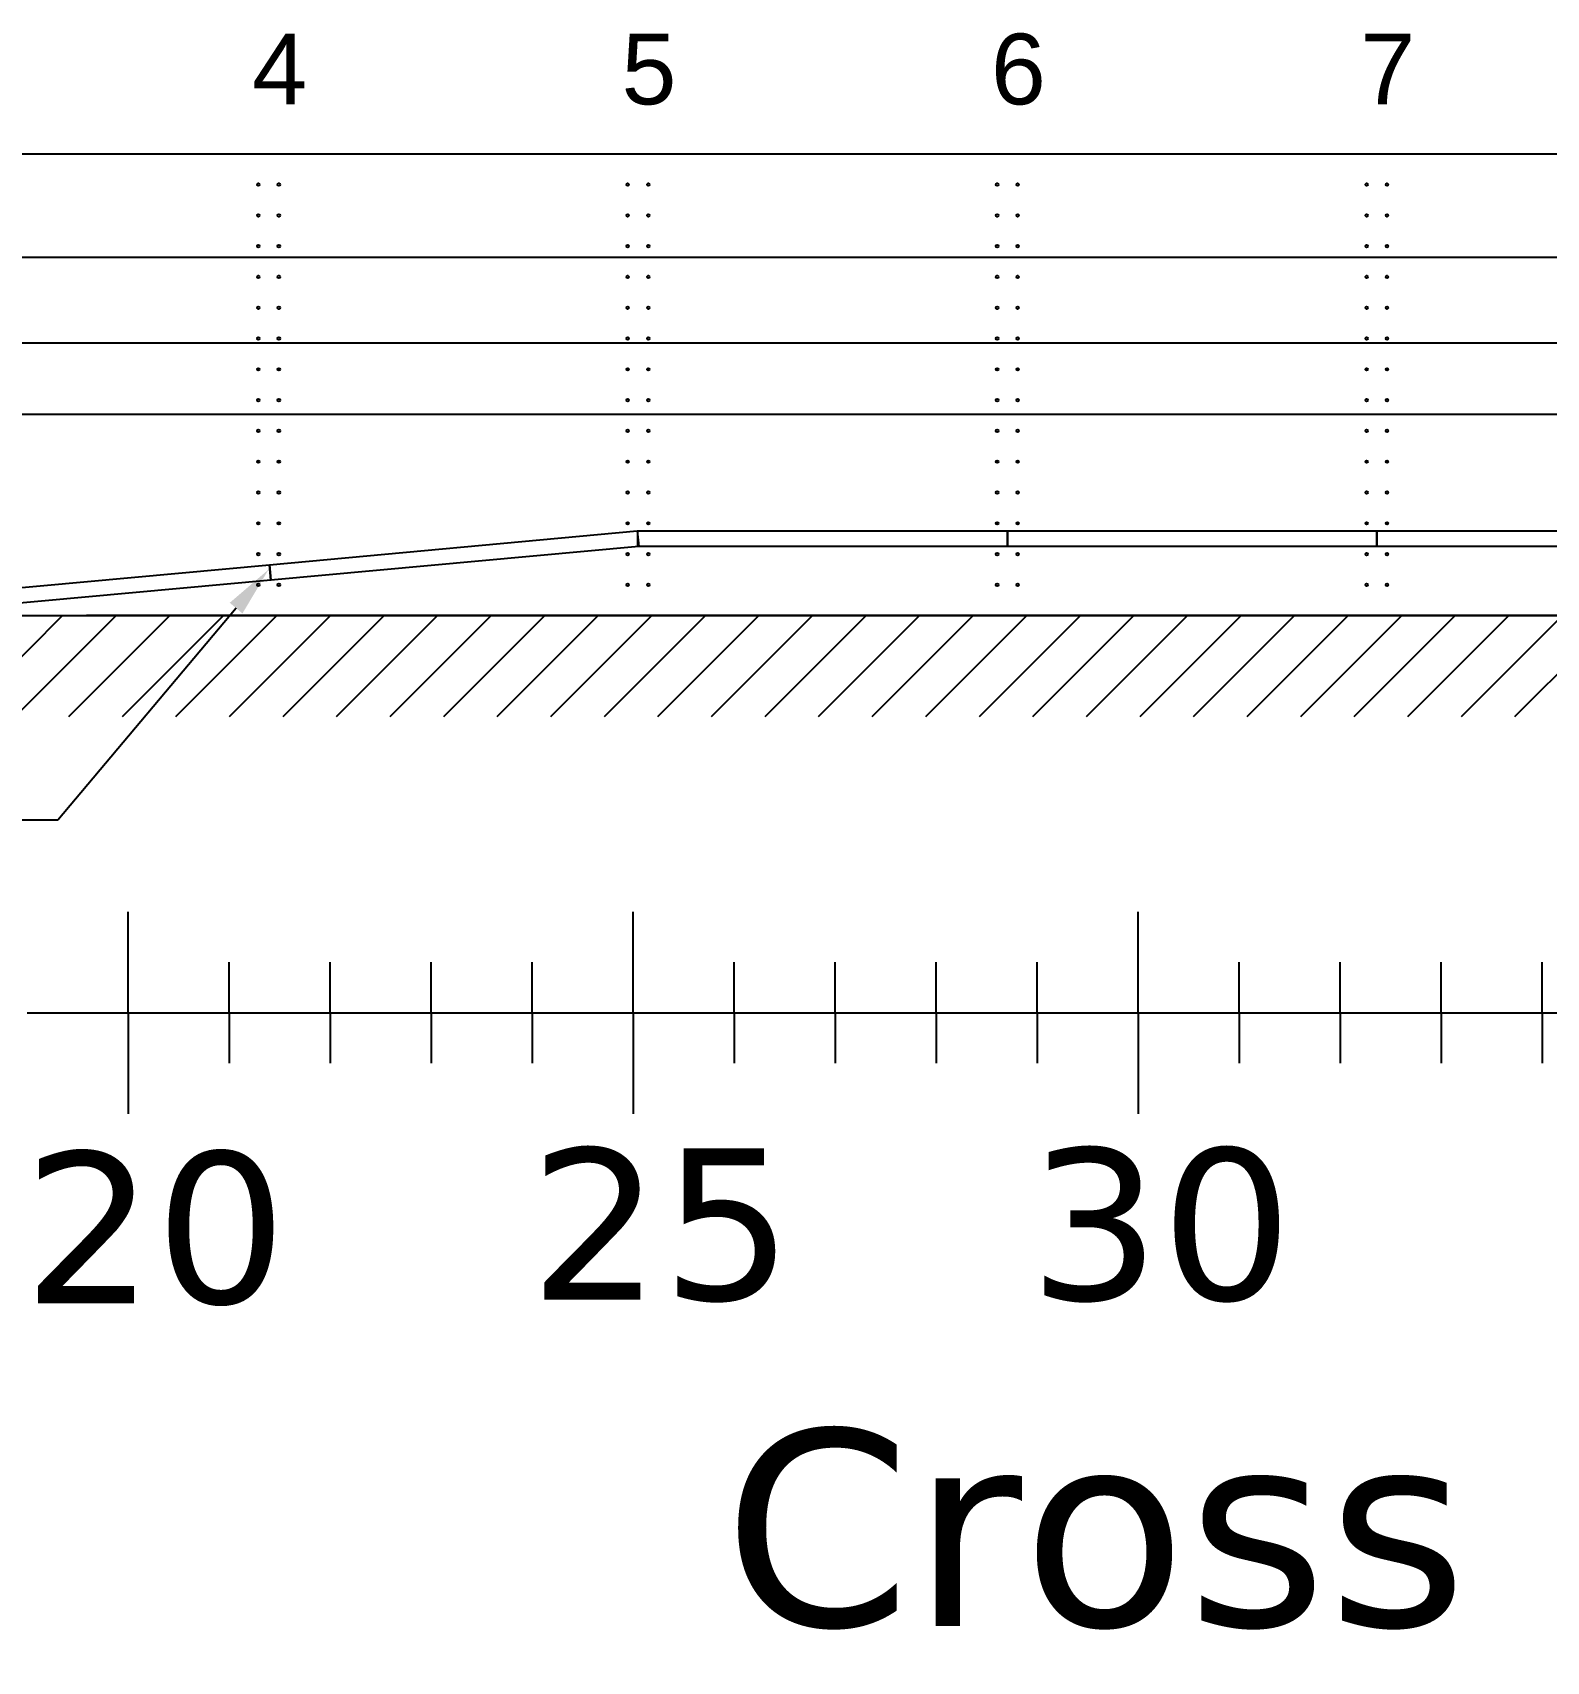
# Model space of a CAD drawing. Header units: feet. Extents: x 0 to 695, y -979 to -294.
# Drawn here: x 29.93 to 44.92, y -315.46 to -299.33 of the extents above; entities that cross this region are included whole.
import ezdxf
from ezdxf import colors
from ezdxf.entities.mleader import LeaderData, LeaderLine
from ezdxf.math import Vec2, Vec3

# ---------------------------------------------------------------- set-up
doc = ezdxf.new("R2010")
doc.units = ezdxf.units.FT
doc.header["$MEASUREMENT"] = 0
for name, color, linetype in [('0.5 m slice', 1, 'Continuous'), ('ATM Mangroves', 3, 'Continuous'), ('LS-DYNA', 4, 'Continuous'), ('Max Crest Water Height', 130, 'Continuous'), ('Max Water Level', 210, 'Continuous'), ('No of Bays', 2, 'Continuous'), ('Slabs', 7, 'Continuous')]:
    doc.layers.add(name, color=color, linetype=linetype)
doc.styles.get("Standard").update_dxf_attribs({"font": 'verdana.ttf'})

msp = doc.modelspace()

# ---------------------------------------------------------------- hatches: boundary and pattern name
at = {"transparency": 33554687}
h = msp.add_hatch(dxfattribs=at)
h.set_pattern_fill('ANSI31', color=256, scale=3)
h.set_pattern_definition([(45, (-1.9903, 110.2804), (-0.26516504, 0.26516504), [])])
h.paths.add_polyline_path([(10.42, -305.103), (3.05, -305.103), (3.05, -306.103), (98.101, -306.103), (99.101, -306.103), (99.101, -302.446), (107.218, -302.446), (107.218, -301.446), (98.309, -301.446), (98.309, -305.103), (10.674, -305.103)])

# ---------------------------------------------------------------- linework, layer by layer
for p, q in [((10.674, -300.531), (98.101, -300.531)), ((10.674, -305.103), (98.101, -305.103)), ((21.291, -305.103), (98.309, -305.103)), ((46.901, -305.103), (30.461, -305.103)), ((30.461, -305.103), (32.381, -305.103)), ((46.901, -305.103), (32.381, -305.103))]:
    msp.add_line(p, q, dxfattribs=at)
at = {"color": 0, "transparency": 33554687}
for p, q in [((30.875, -309.034), (30.875, -308.034)), ((35.875, -309.034), (35.875, -308.034)), ((40.875, -309.034), (40.875, -308.034)), ((31.875, -309.034), (31.875, -308.534)), ((32.875, -309.034), (32.875, -308.534)), ((33.875, -309.034), (33.875, -308.534)), ((34.875, -309.034), (34.875, -308.534)), ((36.875, -309.034), (36.875, -308.534)), ((37.875, -309.034), (37.875, -308.534)), ((38.875, -309.034), (38.875, -308.534)), ((39.875, -309.034), (39.875, -308.534)), ((41.875, -309.034), (41.875, -308.534)), ((42.875, -309.034), (42.875, -308.534)), ((43.875, -309.034), (43.875, -308.534)), ((44.875, -309.034), (44.875, -308.534)), ((29.875, -309.034), (30.875, -309.034)), ((30.875, -309.034), (31.875, -309.034)), ((30.875, -309.034), (30.875, -310.034)), ((31.875, -309.034), (31.875, -309.534)), ((31.875, -309.034), (32.875, -309.034)), ((32.875, -309.034), (32.875, -309.534)), ((32.875, -309.034), (33.875, -309.034)), ((33.875, -309.034), (33.875, -309.534)), ((33.875, -309.034), (34.875, -309.034)), ((34.875, -309.034), (34.875, -309.534)), ((34.875, -309.034), (35.875, -309.034)), ((35.875, -309.034), (36.875, -309.034)), ((35.875, -309.034), (35.875, -310.034)), ((36.875, -309.034), (36.875, -309.534)), ((36.875, -309.034), (37.875, -309.034)), ((37.875, -309.034), (37.875, -309.534)), ((37.875, -309.034), (38.875, -309.034)), ((38.875, -309.034), (38.875, -309.534)), ((38.875, -309.034), (39.875, -309.034)), ((39.875, -309.034), (39.875, -309.534)), ((39.875, -309.034), (40.875, -309.034)), ((40.875, -309.034), (40.875, -310.034)), ((40.875, -309.034), (41.875, -309.034)), ((41.875, -309.034), (41.875, -309.534)), ((41.875, -309.034), (42.875, -309.034)), ((42.875, -309.034), (42.875, -309.534)), ((42.875, -309.034), (43.875, -309.034)), ((43.875, -309.034), (43.875, -309.534)), ((43.875, -309.034), (44.875, -309.034)), ((44.875, -309.034), (44.875, -309.534)), ((44.875, -309.034), (45.875, -309.034))]:
    msp.add_line(p, q, dxfattribs=at)
for centre in [(32.162, -300.836), (32.365, -300.836), (35.82, -300.836), (36.023, -300.836), (39.477, -300.836), (39.681, -300.836), (43.135, -300.836), (43.338, -300.836)]:
    msp.add_circle(centre, 0.0127, dxfattribs=at)
at = {"transparency": 33554687}
for centre in [(32.162, -301.141), (32.365, -301.141), (35.82, -301.141), (36.023, -301.141), (39.477, -301.141), (39.681, -301.141), (43.135, -301.141), (43.338, -301.141), (32.162, -301.446), (32.365, -301.446), (35.82, -301.446), (36.023, -301.446), (39.477, -301.446), (39.681, -301.446), (43.135, -301.446), (43.338, -301.446), (32.162, -301.75), (32.365, -301.75), (35.82, -301.75), (36.023, -301.75), (39.477, -301.75), (39.681, -301.75), (43.135, -301.75), (43.338, -301.75), (32.162, -302.055), (32.365, -302.055), (35.82, -302.055), (36.023, -302.055), (39.477, -302.055), (39.681, -302.055), (43.135, -302.055), (43.338, -302.055), (32.162, -302.36), (32.365, -302.36), (35.82, -302.36), (36.023, -302.36), (39.477, -302.36), (39.681, -302.36), (43.135, -302.36), (43.338, -302.36), (32.162, -302.665), (32.365, -302.665), (35.82, -302.665), (36.023, -302.665), (39.477, -302.665), (39.681, -302.665), (43.135, -302.665), (43.338, -302.665), (32.162, -302.97), (32.365, -302.97), (35.82, -302.97), (36.023, -302.97), (39.477, -302.97), (39.681, -302.97), (43.135, -302.97), (43.338, -302.97), (32.162, -303.274), (32.365, -303.274), (35.82, -303.274), (36.023, -303.274), (39.477, -303.274), (39.681, -303.274), (43.135, -303.274), (43.338, -303.274), (32.162, -303.579), (32.365, -303.579), (35.82, -303.579), (36.023, -303.579), (39.477, -303.579), (39.681, -303.579), (43.135, -303.579), (43.338, -303.579), (32.162, -303.884), (32.365, -303.884), (35.82, -303.884), (36.023, -303.884), (39.477, -303.884), (39.477, -303.884), (39.681, -303.884), (39.681, -303.884), (43.135, -303.884), (43.135, -303.884), (43.338, -303.884), (43.338, -303.884), (32.162, -304.189), (32.365, -304.189), (35.82, -304.189), (36.023, -304.189), (39.477, -304.189), (39.681, -304.189), (43.135, -304.189), (43.338, -304.189), (32.162, -304.494), (32.365, -304.494), (35.82, -304.494), (36.023, -304.494), (39.477, -304.494), (39.681, -304.494), (43.135, -304.494), (43.338, -304.494), (32.162, -304.798), (32.365, -304.798), (35.82, -304.798), (36.023, -304.798), (39.477, -304.798), (39.681, -304.798), (43.135, -304.798), (43.338, -304.798)]:
    msp.add_circle(centre, 0.0127, dxfattribs=at)
at = {"layer": 'ATM Mangroves', "color": 7, "transparency": 33554687}
msp.add_line((10.875, -303.11), (65.065, -303.11), dxfattribs=at)
at = {"layer": 'LS-DYNA', "transparency": 33554687}
msp.add_line((35.918, -304.265), (35.918, -304.263), dxfattribs=at)
at = {"layer": 'Max Crest Water Height', "color": 7, "transparency": 33554687}
msp.add_line((10.875, -301.553), (98.309, -301.553), dxfattribs=at)
at = {"layer": 'Max Water Level', "transparency": 33554687}
msp.add_line((10.875, -302.403), (94.068, -302.403), dxfattribs=at)
at = {"layer": 'Slabs', "transparency": 33554687}
for points in [[(32.272, -304.6), (35.914, -304.265), (35.928, -304.417), (32.286, -304.751)], [(35.921, -304.265), (39.579, -304.265), (39.579, -304.417), (35.921, -304.417)], [(39.579, -304.265), (43.237, -304.265), (43.237, -304.417), (39.579, -304.417)], [(43.237, -304.265), (46.894, -304.265), (46.894, -304.417), (43.237, -304.417)], [(28.63, -304.934), (32.272, -304.6), (32.286, -304.751), (28.644, -305.086)]]:
    msp.add_lwpolyline(points, close=True, dxfattribs=at)

# ---------------------------------------------------------------- texts
at = {"layer": '0.5 m slice', "color": 1, "transparency": 33554687, "attachment_point": 1}
for s, width, insert, char_height in [('{\\C0;20}', 2.95774, (29.829, -310.409), 1.5), ('{\\C0;25}', 2.95774, (34.842, -310.375), 1.5), ('{\\C0;30}', 2.95774, (39.787, -310.375), 1.5), ('{\\C0;Cross Shore Location, x(m)}', 46.22334, (36.763, -313.158), 1.94514)]:
    msp.add_mtext_dynamic_manual_height_columns(s, width=width, gutter_width=9.726, heights=[0], dxfattribs=dict(at, insert=insert, char_height=char_height))
at = {"layer": 'No of Bays', "color": 0, "transparency": 33554687, "char_height": 3.5, "width": 19.93909, "attachment_point": 1}
for s, insert in [('{\\f@Arial Unicode MS|b0|i0|c0|p34;\\H0.2x;4}', (32.101, -299.342)), ('{\\f@Arial Unicode MS|b0|i0|c0|p34;\\H0.2x;5}', (35.758, -299.342)), ('{\\f@Arial Unicode MS|b0|i0|c0|p34;\\H0.2x;6}', (39.416, -299.342)), ('{\\f@Arial Unicode MS|b0|i0|c0|p34;\\H0.2x;7}', (43.073, -299.342))]:
    msp.add_mtext(s, dxfattribs=dict(at, insert=insert))

# ---------------------------------------------------------------- leaders
at = {"transparency": 33554687}
ml = msp.add_multileader_mtext('Standard', dxfattribs=at)
ml.set_content('1:12 Slope', color=256)
ml.set_leader_properties()
ml.build(insert=Vec2(0, 0))
ml.multileader.update_dxf_attribs({"dogleg_length": 0.36, "arrow_head_size": 0.5})
ctx = ml.context
ctx.base_point, ctx.char_height, ctx.arrow_head_size, ctx.landing_gap_size, ctx.plane_origin = Vec3(22.33, -307.129), 1, 0.5, 0.09, Vec3(47.46, -306.471)
ctx.text_align_type = 2
notes = []
notes.append((ctx, [(1, (1, 1, 0), (30.176, -307.129), (-1, 0), 0.36, [(0, [(32.264, -304.646)], 0, [])])]))
ctx.mtext.insert, ctx.mtext.alignment, ctx.mtext.flow_direction = Vec3(29.726, -306.491), 3, 5
for ctx, leaders in notes:
    for number, flags, end, landing, length, lines in leaders:
        leader = LeaderData()
        leader.index, (leader.has_last_leader_line, leader.has_dogleg_vector, leader.attachment_direction) = number, flags
        leader.last_leader_point, leader.dogleg_vector, leader.dogleg_length = Vec3(end), Vec3(landing), length
        for number, points, colour, breaks in lines:
            line = LeaderLine()
            line.index, line.vertices, line.color, line.breaks = number, Vec3.list(points), colors.encode_raw_color(colour), breaks
            leader.lines.append(line)
        ctx.leaders.append(leader)

doc.saveas('drawing.dxf')
